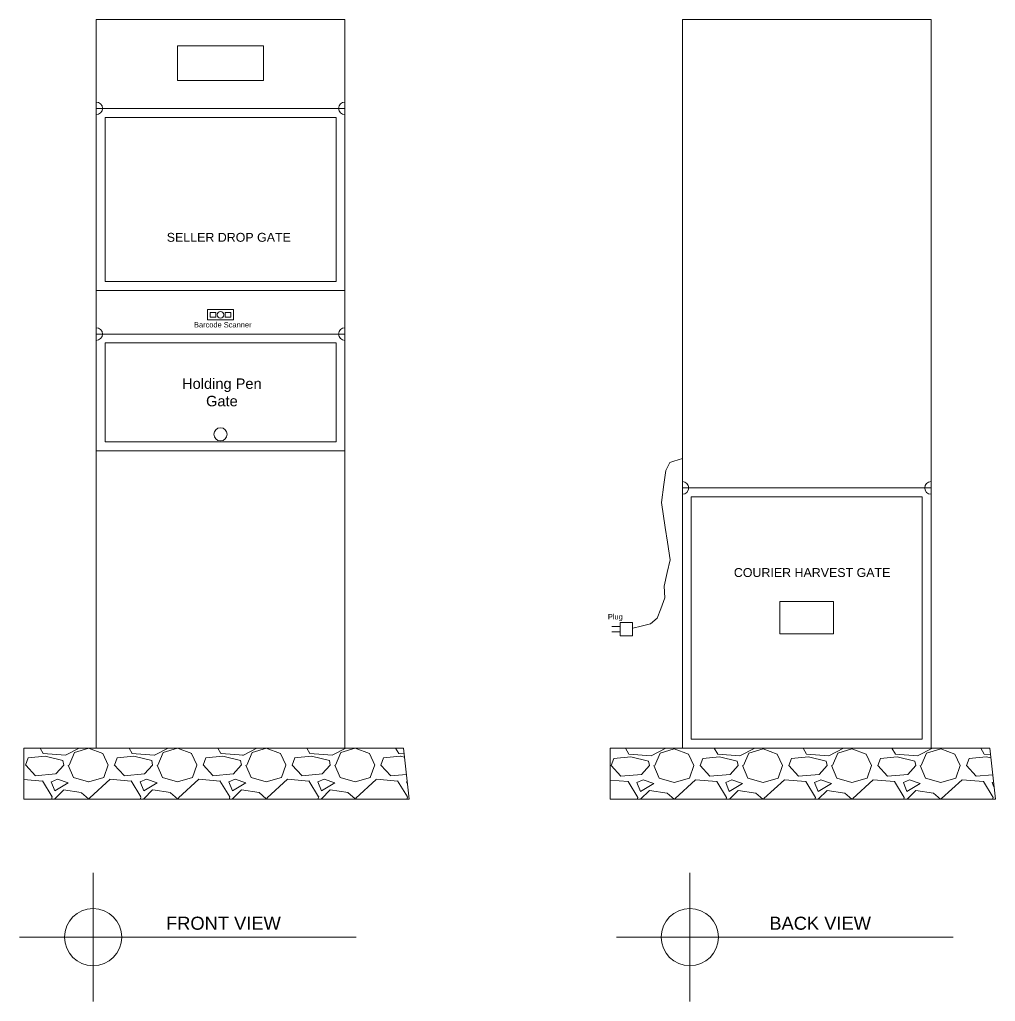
# Model space of a CAD drawing. Header units: inches. Extents: x 70 to 299, y 7 to 96.
# Drawn here: x 244.5 to 299.4, y 6.7 to 62 of the extents above; entities that cross this region are included whole.
import ezdxf
from ezdxf.enums import TextEntityAlignment as Align

# ---------------------------------------------------------------- set-up
doc = ezdxf.new("R2010")
doc.units = ezdxf.units.IN
doc.header["$MEASUREMENT"] = 0
doc.styles.get("Standard").update_dxf_attribs({"font": 'arial.ttf'})

msp = doc.modelspace()

# ---------------------------------------------------------------- hatches: boundary and pattern name
at = {"lineweight": 5}
h = msp.add_hatch(dxfattribs=at)
h.set_pattern_fill('GRAVEL', color=256, scale=5)
h.set_pattern_definition([(228.0128, (171.92676, 5), (-40, -45), [0.67268, -66.59544]), (184.96974, (171.47676, 4.5), (60, 5), [1.15434, -114.27962]), (132.51045, (170.32676, 4.4), (50, -55), [0.81394, -80.58016]), (267.2737, (168.37676, 3.15), (5, 100), [1.05119, -104.06779]), (292.83365, (168.32676, 2.1), (-25, 60), [1.03077, -102.04687]), (357.2737, (168.72676, 1.15), (-100, 5), [1.05119, -104.06779]), (37.69424, (169.77676, 1.1), (-65, -50), [1.39014, -137.62424]), (72.25533, (170.87676, 1.95), (35, 110), [1.31244, -129.93161]), (121.42957, (171.27676, 3.2), (-40, 65), [1.05475, -104.42037]), (175.23636, (170.72676, 4.1), (55, -5), [1.20416, -59.00381]), (222.39744, (169.52676, 4.2), (-60, -55), [1.55724, -154.166875]), (138.8141, (173.32676, 3.1), (-35, 30), [0.5315, -52.61922]), (171.46923, (172.92676, 3.45), (65, -10), [1.01119, -100.10756]), (225, (171.9268, 3.6), (-6e-16, -5), [0.7071, -6.36396]), (203.1986, (171.57676, 4.2), (25, 10), [0.38079, -37.69808]), (291.8014, (171.2268, 4.05), (-5, 15), [0.53851, -26.3873]), (30.9638, (171.4268, 3.55), (15, 10), [0.87465, -28.28011]), (161.565, (172.1768, 4), (10, -5), [0.63245, -15.17893]), (16.38954, (168.32676, 4.05), (50, 15), [0.886, -87.71423]), (70.34618, (169.17676, 4.3), (-20, -55), [0.7433, -73.58704]), (293.1986, (172.17676, 5), (-10, 25), [0.76158, -37.31729]), (343.61046, (172.47676, 4.3), (-50, 15), [0.886, -87.71423]), (339.44395, (168.32676, 0.95), (-25, 10), [0.8544, -41.86562]), (294.77514, (169.12676, 0.65), (-25, 55), [0.71589, -70.87322]), (66.8014, (172.22676, 0), (10, 25), [0.76158, -37.31729]), (17.35402, (172.52676, 0.7), (-65, -20), [0.83815, -82.97712]), (69.44395, (169.77676, 0), (-10, -25), [0.4272, -42.29282]), (101.3099, (171.9268, 0), (-5, 20), [0.25495, -25.24015]), (165.9638, (171.8768, 0.25), (15, -5), [1.03077, -19.58475]), (186.009, (170.87676, 0.5), (50, 5), [0.95525, -94.56962]), (303.69, (171.4268, 3.1), (-5, 10), [0.7211, -17.30665]), (353.15723, (171.82676, 2.5), (85, -10), [1.25897, -124.63781]), (60.9454, (173.07676, 2.35), (-20, -35), [0.51478, -50.96337]), (90, (173.327, 2.8), (-5, 5), [0.3, -4.7]), (120.25644, (170.77676, 0.65), (20, -35), [0.69462, -68.7676]), (48.0128, (170.42676, 1.25), (40, 45), [1.34536, -65.92276]), (0, (171.327, 2.25), (5, 5), [1.3, -3.7]), (325.30485, (172.62676, 2.25), (50, -35), [0.79057, -78.26637]), (254.0546, (173.27676, 1.8), (-5, -20), [0.72801, -35.67254]), (207.64598, (173.07676, 1.1), (-95, -50), [1.18532, -117.34737]), (175.42608, (172.02676, 0.55), (-65, 5), [1.254, -124.14537])])
h.paths.add_polyline_path([(266.401, 18.106), (266.083, 20.988), (260.783, 20.988), (248.783, 20.988), (244.72, 20.988), (244.72, 18.106)])

# ---------------------------------------------------------------- linework, layer by layer
at = {"color": 0, "lineweight": 5}
for p, q in [((248.783, 61.988), (262.783, 61.988)), ((248.783, 56.988), (248.783, 61.988)), ((262.783, 61.988), (262.783, 20.988)), ((281.777, 61.988), (295.777, 61.988)), ((281.777, 56.988), (281.777, 61.988)), ((295.777, 35.635), (295.777, 61.988)), ((253.356, 60.504), (255.783, 60.504)), ((253.356, 60.504), (253.356, 58.568)), ((258.21, 60.504), (255.783, 60.504)), ((258.21, 60.504), (258.21, 58.568)), ((253.356, 58.568), (255.783, 58.568)), ((258.21, 58.568), (255.783, 58.568)), ((248.783, 36.592), (248.783, 56.988)), ((281.777, 36.592), (281.777, 56.988)), ((248.783, 46.748), (262.783, 46.748)), ((255.045, 45.084), (255.045, 45.678)), ((255.045, 45.678), (256.521, 45.678)), ((255.198, 45.51), (255.198, 45.246)), ((255.198, 45.51), (255.521, 45.51)), ((255.521, 45.51), (255.521, 45.246)), ((256.368, 45.51), (256.044, 45.51)), ((256.044, 45.51), (256.044, 45.246)), ((256.368, 45.51), (256.368, 45.246)), ((256.521, 45.084), (256.521, 45.678)), ((255.045, 45.084), (256.521, 45.084)), ((255.198, 45.246), (255.521, 45.246)), ((256.368, 45.246), (256.044, 45.246)), ((248.783, 44.29), (262.783, 44.29)), ((248.783, 37.717), (262.783, 37.717)), ((281.065, 37.053), (280.852, 36.618)), ((281.289, 37.128), (281.065, 37.053)), ((281.777, 37.291), (281.289, 37.128)), ((248.783, 35.875), (248.783, 36.592)), ((280.852, 36.618), (280.742, 35.818)), ((281.777, 35.875), (281.777, 36.592)), ((248.783, 35.875), (248.783, 20.988)), ((280.742, 35.818), (280.604, 34.805)), ((280.604, 34.805), (280.815, 33.399)), ((280.815, 33.399), (280.939, 32.573)), ((280.939, 32.573), (281.087, 31.586)), ((281.087, 31.586), (280.924, 30.871)), ((280.924, 30.871), (280.747, 30.093)), ((280.747, 30.093), (280.797, 29.452)), ((280.797, 29.452), (280.56, 28.834)), ((280.56, 28.834), (280.356, 28.298)), ((287.263, 29.231), (290.291, 29.231)), ((287.263, 29.231), (290.291, 29.231)), ((287.263, 29.231), (287.263, 27.423)), ((290.291, 29.231), (290.291, 27.423)), ((280.356, 28.298), (279.978, 27.979)), ((278.284, 27.823), (277.805, 27.823)), ((279.468, 27.852), (278.988, 27.732)), ((279.978, 27.979), (279.468, 27.852)), ((278.284, 27.53), (277.805, 27.53)), ((287.263, 27.423), (290.291, 27.423)), ((248.882, 20.988), (244.72, 20.988)), ((244.72, 20.988), (244.72, 18.106)), ((260.783, 20.988), (248.783, 20.988)), ((260.783, 20.988), (266.083, 20.988)), ((266.401, 18.106), (266.083, 20.988)), ((281.876, 20.988), (277.714, 20.988)), ((277.714, 20.988), (277.714, 18.106)), ((295.777, 20.988), (299.077, 20.988)), ((299.395, 18.106), (299.077, 20.988)), ((244.72, 18.106), (266.401, 18.106)), ((277.714, 18.106), (299.395, 18.106)), ((248.61, 10.349), (248.61, 13.965)), ((282.198, 10.349), (282.198, 13.965)), ((244.476, 10.349), (263.424, 10.349)), ((248.61, 10.349), (248.61, 6.733)), ((278.063, 10.349), (297.012, 10.349)), ((282.198, 10.349), (282.198, 6.733))]:
    msp.add_line(p, q, dxfattribs=at)
at = {"lineweight": 5}
for p, q in [((278.871, 20.5), (277.921, 20.4)), ((278.771, 20.65), (278.574, 20.988)), ((280.021, 20.55), (278.771, 20.65)), ((279.871, 20.25), (278.871, 20.5)), ((280.856, 20.988), (280.021, 20.55)), ((280.221, 20), (280.521, 20.7)), ((280.521, 20.7), (281.321, 20.95)), ((281.321, 20.95), (282.121, 20.65)), ((282.121, 20.65), (282.421, 20)), ((283.871, 20.5), (282.921, 20.4)), ((283.771, 20.65), (283.574, 20.988)), ((285.021, 20.55), (283.771, 20.65)), ((284.871, 20.25), (283.871, 20.5)), ((285.856, 20.988), (285.021, 20.55)), ((285.221, 20), (285.521, 20.7)), ((285.521, 20.7), (286.321, 20.95)), ((286.321, 20.95), (287.121, 20.65)), ((287.121, 20.65), (287.421, 20)), ((288.871, 20.5), (287.921, 20.4)), ((288.771, 20.65), (288.574, 20.988)), ((290.021, 20.55), (288.771, 20.65)), ((289.871, 20.25), (288.871, 20.5)), ((290.856, 20.988), (290.021, 20.55)), ((290.221, 20), (290.521, 20.7)), ((290.521, 20.7), (291.321, 20.95)), ((291.321, 20.95), (292.121, 20.65)), ((292.121, 20.65), (292.421, 20)), ((293.871, 20.5), (292.921, 20.4)), ((293.771, 20.65), (293.574, 20.988)), ((295.021, 20.55), (293.771, 20.65)), ((294.871, 20.25), (293.871, 20.5)), ((295.856, 20.988), (295.021, 20.55)), ((295.221, 20), (295.521, 20.7)), ((295.521, 20.7), (296.321, 20.95)), ((296.321, 20.95), (297.121, 20.65)), ((297.121, 20.65), (297.421, 20)), ((298.871, 20.5), (297.921, 20.4)), ((298.771, 20.65), (298.574, 20.988)), ((299.117, 20.622), (298.771, 20.65)), ((299.138, 20.433), (298.871, 20.5)), ((277.771, 20), (277.921, 20.4)), ((278.321, 19.4), (277.771, 20)), ((279.921, 20), (279.471, 19.5)), ((279.921, 20), (279.871, 20.25)), ((280.171, 20), (280.471, 19.3)), ((282.171, 19.3), (282.421, 20)), ((282.771, 20), (282.921, 20.4)), ((283.321, 19.4), (282.771, 20)), ((284.921, 20), (284.471, 19.5)), ((284.921, 20), (284.871, 20.25)), ((285.171, 20), (285.471, 19.3)), ((287.171, 19.3), (287.421, 20)), ((287.771, 20), (287.921, 20.4)), ((288.321, 19.4), (287.771, 20)), ((289.921, 20), (289.471, 19.5)), ((289.921, 20), (289.871, 20.25)), ((290.171, 20), (290.471, 19.3)), ((292.171, 19.3), (292.421, 20)), ((292.771, 20), (292.921, 20.4)), ((293.321, 19.4), (292.771, 20)), ((294.921, 20), (294.471, 19.5)), ((294.921, 20), (294.871, 20.25)), ((295.171, 20), (295.471, 19.3)), ((297.171, 19.3), (297.421, 20)), ((297.771, 20), (297.921, 20.4)), ((298.321, 19.4), (297.771, 20)), ((279.471, 19.5), (278.321, 19.4)), ((284.471, 19.5), (283.321, 19.4)), ((289.471, 19.5), (288.321, 19.4)), ((294.471, 19.5), (293.321, 19.4)), ((299.243, 19.48), (298.321, 19.4)), ((278.721, 19.1), (277.714, 19.184)), ((279.271, 18.2), (278.721, 19.1)), ((279.571, 19.2), (279.221, 19.05)), ((279.221, 19.05), (279.421, 18.55)), ((279.421, 18.55), (280.171, 19)), ((280.171, 19), (279.571, 19.2)), ((280.471, 19.3), (281.321, 19.05)), ((281.321, 19.05), (282.171, 19.3)), ((282.521, 19.2), (281.371, 18.15)), ((283.721, 19.1), (282.521, 19.2)), ((284.271, 18.2), (283.721, 19.1)), ((284.571, 19.2), (284.221, 19.05)), ((284.221, 19.05), (284.421, 18.55)), ((284.421, 18.55), (285.171, 19)), ((285.171, 19), (284.571, 19.2)), ((285.471, 19.3), (286.321, 19.05)), ((286.321, 19.05), (287.171, 19.3)), ((287.521, 19.2), (286.371, 18.15)), ((288.721, 19.1), (287.521, 19.2)), ((289.271, 18.2), (288.721, 19.1)), ((289.571, 19.2), (289.221, 19.05)), ((289.221, 19.05), (289.421, 18.55)), ((289.421, 18.55), (290.171, 19)), ((290.171, 19), (289.571, 19.2)), ((290.471, 19.3), (291.321, 19.05)), ((291.321, 19.05), (292.171, 19.3)), ((292.521, 19.2), (291.371, 18.15)), ((293.721, 19.1), (292.521, 19.2)), ((294.271, 18.2), (293.721, 19.1)), ((294.571, 19.2), (294.221, 19.05)), ((294.221, 19.05), (294.421, 18.55)), ((294.421, 18.55), (295.171, 19)), ((295.171, 19), (294.571, 19.2)), ((295.471, 19.3), (296.321, 19.05)), ((296.321, 19.05), (297.171, 19.3)), ((297.521, 19.2), (296.371, 18.15)), ((298.721, 19.1), (297.521, 19.2)), ((299.271, 18.2), (298.721, 19.1)), ((299.288, 19.079), (299.221, 19.05)), ((299.221, 19.05), (299.317, 18.809)), ((279.921, 18.6), (279.427, 18.106)), ((280.921, 18.45), (279.921, 18.6)), ((281.314, 18.106), (280.921, 18.45)), ((284.921, 18.6), (284.427, 18.106)), ((285.921, 18.45), (284.921, 18.6)), ((286.314, 18.106), (285.921, 18.45)), ((289.921, 18.6), (289.427, 18.106)), ((290.921, 18.45), (289.921, 18.6)), ((291.314, 18.106), (290.921, 18.45)), ((294.921, 18.6), (294.427, 18.106)), ((295.921, 18.45), (294.921, 18.6)), ((296.314, 18.106), (295.921, 18.45)), ((279.241, 18.106), (279.271, 18.2)), ((281.371, 18.15), (281.369, 18.106)), ((284.241, 18.106), (284.271, 18.2)), ((286.371, 18.15), (286.369, 18.106)), ((289.241, 18.106), (289.271, 18.2)), ((291.371, 18.15), (291.369, 18.106)), ((294.241, 18.106), (294.271, 18.2)), ((296.371, 18.15), (296.369, 18.106)), ((299.241, 18.106), (299.271, 18.2))]:
    msp.add_line(p, q, dxfattribs=at)
at = {"color": 0, "lineweight": 5}
for points in [[(248.783, 56.988), (260.783, 56.988), (262.783, 56.988), (262.783, 46.748), (248.783, 46.748)], [(249.283, 56.488), (260.783, 56.488), (262.283, 56.488), (262.283, 47.248), (249.283, 47.248)], [(262.783, 44.29), (248.783, 44.29), (248.783, 37.717), (262.783, 37.717)], [(262.283, 43.79), (249.283, 43.79), (249.283, 38.217), (262.283, 38.217)], [(282.277, 35.135), (295.277, 35.135), (295.277, 21.488), (282.277, 21.488)], [(278.966, 28.051), (278.284, 28.051), (278.284, 27.302), (278.966, 27.302)]]:
    msp.add_lwpolyline(points, close=True, dxfattribs=at)
msp.add_lwpolyline([(281.777, 35.635), (295.777, 35.635), (295.777, 20.988), (281.777, 20.988), (281.777, 35.875)], dxfattribs=at)
for centre, radius in [((255.783, 45.376), 0.189), ((255.783, 38.648), 0.37), ((248.61, 10.349), 1.61), ((282.198, 10.349), 1.61)]:
    msp.add_circle(centre, radius, dxfattribs=at)
for centre, start, end in [((248.783, 56.988), 270, 90), ((262.783, 56.988), 90, 270), ((248.783, 44.29), 270, 90), ((262.783, 44.29), 90, 270), ((281.777, 35.635), 270, 90), ((295.777, 35.635), 90, 270)]:
    msp.add_arc(centre, 0.357, start, end, dxfattribs=at)

# ---------------------------------------------------------------- texts
for s, height, p in [('SELLER DROP GATE', 0.5, (256.249, 49.736)), ('Barcode Scanner', 0.3, (255.908, 44.819)), ('COURIER HARVEST GATE', 0.5, (289.081, 30.868)), ('Plug', 0.3, (278.005, 28.342)), ('FRONT VIEW', 0.7369, (255.945, 11.132)), ('BACK VIEW', 0.7369, (289.533, 11.132))]:
    msp.add_text(s, height=height, dxfattribs=at).set_placement(p, align=Align.MIDDLE)
at = {"lineweight": 5, "insert": (252.112, 41.794), "char_height": 0.58825, "attachment_point": 1}
msp.add_mtext_dynamic_manual_height_columns('\\pxqc;Holding Pen\\PGate', width=7.49379, gutter_width=2.941, heights=[0], dxfattribs=at)

doc.saveas('drawing.dxf')
